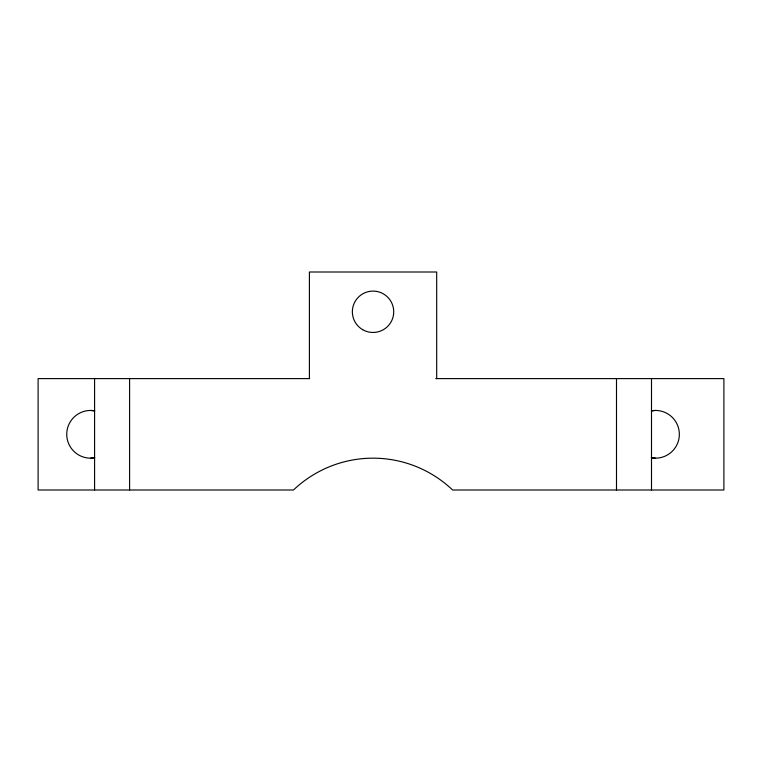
<?xml version="1.0" encoding="UTF-8"?>
<svg xmlns="http://www.w3.org/2000/svg" width="762" height="762" viewBox="0 0 762 762"><rect width="100%" height="100%" fill="white"/><g stroke="black" fill="none" stroke-linecap="round" stroke-linejoin="round"><path stroke-width="1.14" d="M90.611 458.172L94.583 457.648M651.5 410.956L655.482 410.432M309.562 378.609L38.1 378.609L38.1 489.995L293.484 489.995A115.357 115.357 0 0 1 452.599 489.995L723.9 489.995L723.9 378.609L435.769 378.609M651.5 457.648L655.482 458.172M90.611 410.432L94.583 410.956M651.5 378.609L651.5 489.995M616.496 378.609L616.496 489.995M436.693 378.609L436.693 272.005L309.401 272.005L309.401 378.609M129.597 378.609L129.597 489.995M94.583 378.609L94.583 489.995M651.329 410.804A23.87 23.87 0 0 1 679.352 434.302A23.87 23.87 0 0 1 651.329 457.81M94.755 457.81A23.87 23.87 0 0 1 66.742 434.302A23.87 23.87 0 0 1 94.755 410.804M362.702 329.698A20.688 20.688 0 0 0 393.725 311.782A20.688 20.688 0 0 0 362.702 293.865A20.688 20.688 0 0 0 362.702 329.698"/></g></svg>
